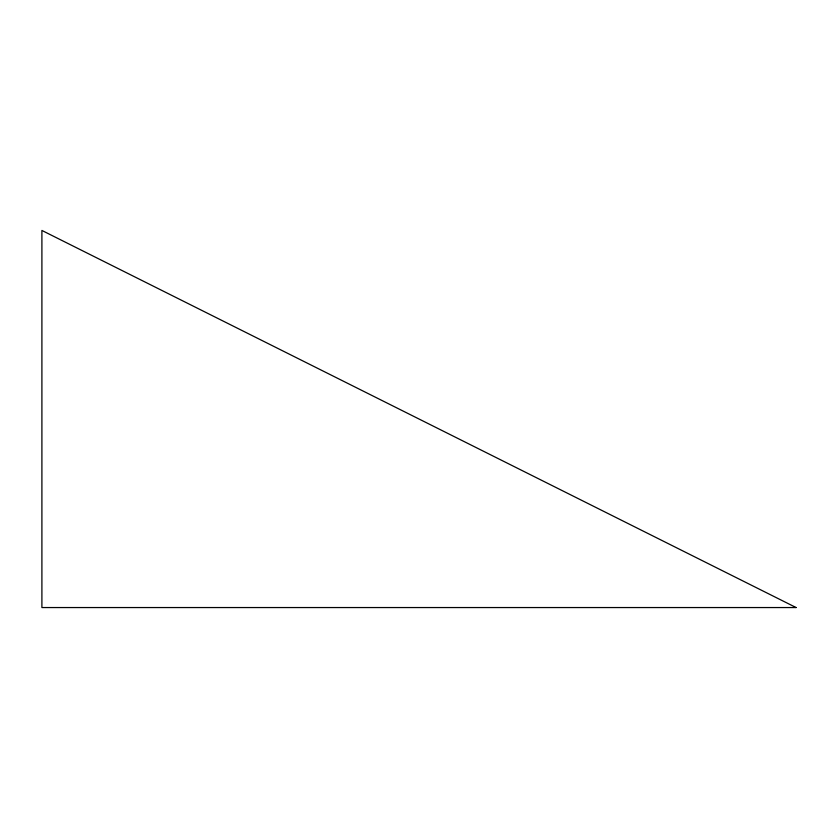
<?xml version="1.0" encoding="UTF-8"?>
<svg xmlns="http://www.w3.org/2000/svg" width="838" height="838" viewBox="0 0 838 838"><rect width="100%" height="100%" fill="white"/><g stroke="black" fill="none" stroke-linecap="round" stroke-linejoin="round"><path stroke-width="1.26" d="M796.1 607.55L41.9 607.55L41.9 230.45L796.1 607.55"/></g></svg>
